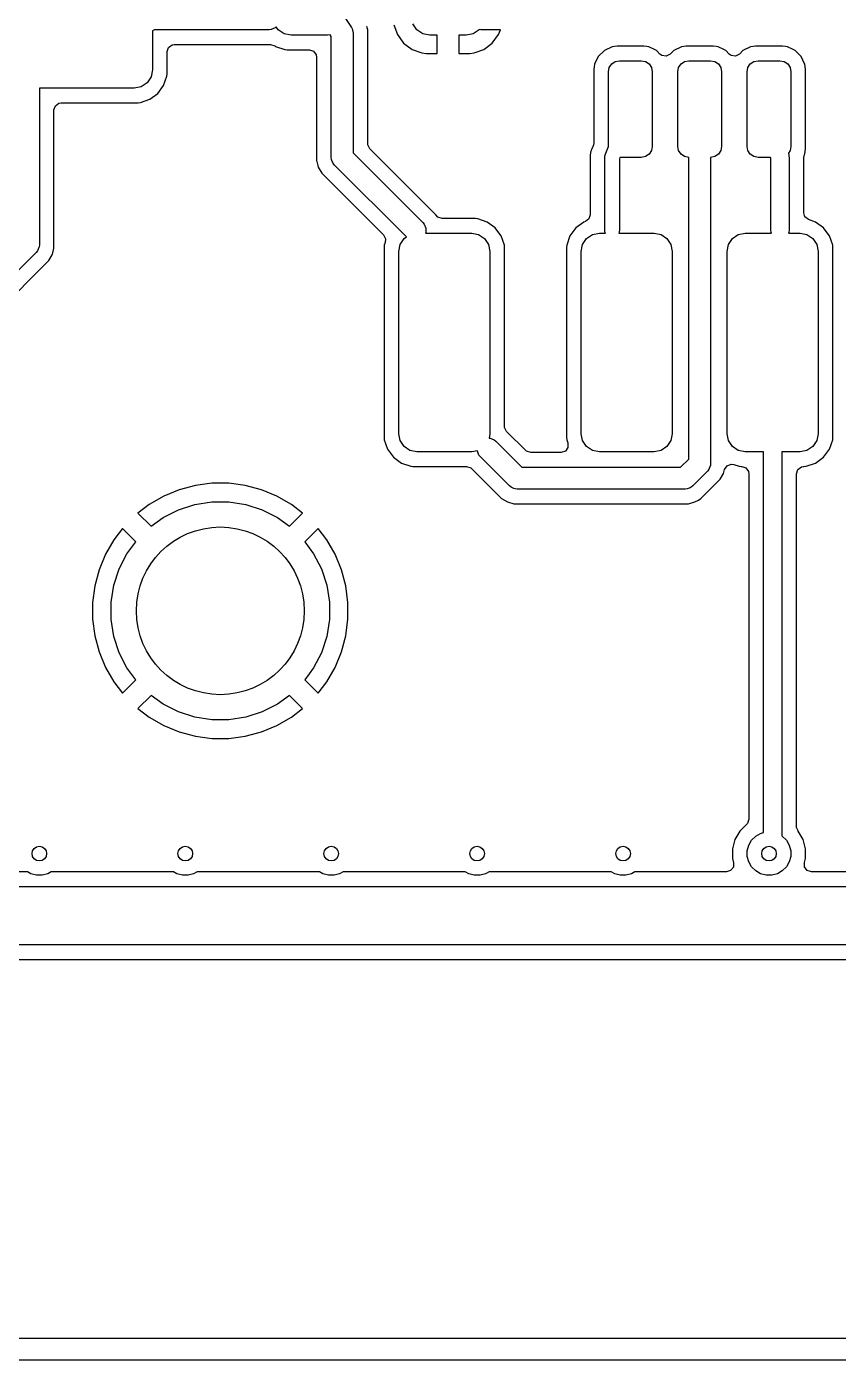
# Model space of a CAD drawing. Header units: millimetres. Extents: x 103.8 to 193.7, y -116.2 to -61.3.
# Drawn here: x 139.58 to 150.7, y -116.2 to -97.91 of the extents above; entities that cross this region are included whole.
import ezdxf

# ---------------------------------------------------------------- set-up
doc = ezdxf.new("R2010")
doc.units = ezdxf.units.MM
doc.layers.add('Edge.Cuts', color=254, linetype='CONTINUOUS', true_color=0xd0d2cd)
doc.layers.add('F.Cu', color=13, linetype='CONTINUOUS', true_color=0xc83434)

msp = doc.modelspace()

# ---------------------------------------------------------------- linework, layer by layer
at = {"layer": 'Edge.Cuts', "linetype": 'CONTINUOUS'}
msp.add_line((193.7, -116.2), (103.8, -116.2), dxfattribs=at)
at = {"layer": 'Edge.Cuts'}
msp.add_circle((142.23, -105.92), 1.15, dxfattribs=at)
at = {"layer": 'F.Cu', "linetype": 'CONTINUOUS'}
for p, q in [((143.946143, -97.794389), (144.026177, -97.918886)), ((141.329999, -97.95), (141.3, -97.962499)), ((141.3, -97.962499), (141.3, -98.499999)), ((142.9, -97.95), (141.329999, -97.95)), ((142.929264, -97.947118), (142.9, -97.95)), ((142.983336, -97.92472), (142.929264, -97.947118)), ((142.996409, -97.911646), (142.983336, -97.92472)), ((143.023223, -97.951777), (142.996409, -97.911646)), ((143.104329, -98.00597), (143.023223, -97.951777)), ((143.2, -98.025), (143.104329, -98.00597)), ((143.7, -98.025), (143.2, -98.025)), ((143.733469, -98.018342), (143.7, -98.025)), ((143.75, -98.044056), (143.733469, -98.018342)), ((143.75, -99.7), (143.75, -98.044056)), ((144.026177, -97.918886), (144.039577, -97.945061)), ((144.039577, -97.945061), (144.041967, -97.958302)), ((144.041967, -97.958302), (144.047118, -97.970736)), ((144.047118, -97.970736), (144.05, -98)), ((144.05, -98), (144.05, -99.637868)), ((144.247899, -97.937182), (144.237106, -97.903438)), ((144.247899, -97.937189), (144.247899, -97.937182)), ((144.249053, -97.943575), (144.247899, -97.937189)), ((144.249128, -97.943561), (144.249053, -97.943575)), ((144.249728, -97.947407), (144.249128, -97.943561)), ((144.249652, -97.947418), (144.249728, -97.947407)), ((144.2505, -97.953857), (144.249652, -97.947418)), ((144.2505, -97.98928), (144.2505, -97.953857)), ((144.250613, -97.994004), (144.2505, -97.98928)), ((144.2505, -98.048291), (144.251838, -98.035838)), ((144.252302, -98.029363), (144.250613, -97.994004)), ((144.251763, -98.035832), (144.252302, -98.029363)), ((144.251838, -98.035838), (144.251763, -98.035832)), ((144.606403, -97.882381), (144.656646, -98.017088)), ((144.656646, -98.017088), (144.656647, -98.01709)), ((144.656647, -98.01709), (144.742807, -98.132184)), ((144.923223, -97.951777), (144.86903, -97.870671)), ((145.004329, -98.00597), (144.923223, -97.951777)), ((145.1, -98.025), (145.004329, -98.00597)), ((145.2, -98.025), (145.1, -98.025)), ((145.2, -98.274999), (145.2, -98.025)), ((145.6, -98.025), (145.5, -98.025)), ((145.5, -98.025), (145.5, -98.274999)), ((145.695671, -98.00597), (145.6, -98.025)), ((145.776777, -97.951777), (145.695671, -98.00597)), ((145.779324, -97.947963), (145.776777, -97.951777)), ((145.8, -97.95), (145.779324, -97.947963)), ((146.068375, -97.95), (145.8, -97.95)), ((145.957192, -98.132184), (146.043352, -98.01709)), ((146.043352, -98.01709), (146.043353, -98.017088)), ((146.043353, -98.017088), (146.068375, -97.95)), ((141.5005, -98.2495), (141.519407, -98.191309)), ((141.519407, -98.191309), (141.568907, -98.155345)), ((141.568907, -98.155345), (141.5995, -98.1505)), ((141.5995, -98.1505), (142.91756, -98.1505)), ((142.91756, -98.1505), (142.975751, -98.169407)), ((142.975751, -98.169407), (142.976338, -98.169837)), ((142.976338, -98.169837), (142.987118, -98.177793)), ((142.987118, -98.177793), (143.115301, -98.222646)), ((143.115301, -98.222646), (143.145725, -98.225499)), ((143.145725, -98.225499), (143.145727, -98.2255)), ((143.145727, -98.2255), (143.145734, -98.2255)), ((143.145734, -98.2255), (143.4505, -98.2255)), ((143.4505, -98.2255), (143.508691, -98.244407)), ((144.2505, -99.51381), (144.2505, -98.048291)), ((144.742807, -98.132184), (144.742815, -98.132192)), ((144.742815, -98.132192), (144.857909, -98.218352)), ((144.857909, -98.218352), (144.857911, -98.218353)), ((144.857911, -98.218353), (144.992618, -98.268596)), ((145.707381, -98.268596), (145.842088, -98.218353)), ((145.842088, -98.218353), (145.84209, -98.218352)), ((145.84209, -98.218352), (145.957184, -98.132192)), ((145.957184, -98.132192), (145.957192, -98.132184)), ((147.598604, -98.184427), (147.493518, -98.235801)), ((147.632673, -98.179463), (147.598604, -98.184427)), ((147.66674, -98.1745), (147.632673, -98.179463)), ((148.03326, -98.1745), (147.66674, -98.1745)), ((148.074139, -98.180456), (148.03326, -98.1745)), ((148.101395, -98.184427), (148.074139, -98.180456)), ((148.179568, -98.222644), (148.101395, -98.184427)), ((148.206483, -98.235802), (148.179568, -98.222644)), ((148.548604, -98.184427), (148.443518, -98.235801)), ((148.582673, -98.179463), (148.548604, -98.184427)), ((148.61674, -98.1745), (148.582673, -98.179463)), ((148.98326, -98.1745), (148.61674, -98.1745)), ((149.024139, -98.180456), (148.98326, -98.1745)), ((149.051395, -98.184427), (149.024139, -98.180456)), ((149.129568, -98.222644), (149.051395, -98.184427)), ((149.156483, -98.235802), (149.129568, -98.222644)), ((149.498604, -98.184427), (149.393518, -98.235801)), ((149.532673, -98.179463), (149.498604, -98.184427)), ((149.56674, -98.1745), (149.532673, -98.179463)), ((149.93326, -98.1745), (149.56674, -98.1745)), ((149.974139, -98.180456), (149.93326, -98.1745)), ((150.001395, -98.184427), (149.974139, -98.180456)), ((150.079568, -98.222644), (150.001395, -98.184427)), ((150.106483, -98.235802), (150.079568, -98.222644)), ((141.5005, -98.554272), (141.5005, -98.2495)), ((143.508691, -98.244407), (143.544655, -98.293907)), ((143.544655, -98.293907), (143.5495, -98.3245)), ((143.5495, -98.3245), (143.5495, -99.746144)), ((144.992618, -98.268596), (144.992629, -98.268598)), ((144.992629, -98.268598), (145.052176, -98.275)), ((145.052176, -98.275), (145.199999, -98.275)), ((145.199999, -98.275), (145.2, -98.274999)), ((145.5, -98.274999), (145.500001, -98.275)), ((145.500001, -98.275), (145.647824, -98.275)), ((145.647824, -98.275), (145.70737, -98.268598)), ((145.70737, -98.268598), (145.707381, -98.268596)), ((147.410801, -98.318518), (147.359427, -98.423604)), ((147.493518, -98.235801), (147.410801, -98.318518)), ((147.593934, -98.418934), (147.642597, -98.386418)), ((147.642597, -98.386418), (147.7, -98.375)), ((147.7, -98.375), (148, -98.375)), ((148, -98.375), (148.057403, -98.386418)), ((148.057403, -98.386418), (148.106066, -98.418934)), ((148.254999, -98.284318), (148.206483, -98.235802)), ((148.280055, -98.302522), (148.254999, -98.284318)), ((148.340487, -98.312093), (148.280055, -98.302522)), ((148.395001, -98.284317), (148.340487, -98.312093)), ((148.443517, -98.235802), (148.395001, -98.284317)), ((148.443518, -98.235801), (148.443517, -98.235801)), ((148.443517, -98.235801), (148.443517, -98.235802)), ((148.543934, -98.418934), (148.592597, -98.386418)), ((148.592597, -98.386418), (148.65, -98.375)), ((148.65, -98.375), (148.95, -98.375)), ((148.95, -98.375), (149.007403, -98.386418)), ((149.007403, -98.386418), (149.056066, -98.418934)), ((149.204999, -98.284318), (149.156483, -98.235802)), ((149.230055, -98.302522), (149.204999, -98.284318)), ((149.290487, -98.312093), (149.230055, -98.302522)), ((149.345001, -98.284317), (149.290487, -98.312093)), ((149.393517, -98.235802), (149.345001, -98.284317)), ((149.393518, -98.235801), (149.393517, -98.235801)), ((149.393517, -98.235801), (149.393517, -98.235802)), ((149.493934, -98.418934), (149.542597, -98.386418)), ((149.542597, -98.386418), (149.6, -98.375)), ((149.6, -98.375), (149.9, -98.375)), ((149.9, -98.375), (149.957403, -98.386418)), ((149.957403, -98.386418), (150.006066, -98.418934)), ((150.189198, -98.318517), (150.106483, -98.235802)), ((150.212602, -98.366392), (150.189198, -98.318517)), ((150.232605, -98.407309), (150.212602, -98.366392)), ((150.240573, -98.423607), (150.232605, -98.407309)), ((141.28097, -98.59567), (141.226777, -98.676776)), ((141.3, -98.499999), (141.28097, -98.59567)), ((141.452793, -98.712881), (141.497646, -98.584698)), ((141.497646, -98.584698), (141.500499, -98.554272)), ((141.500499, -98.554272), (141.5005, -98.554272)), ((147.349735, -98.490131), (147.3495, -98.491743)), ((147.3495, -98.491743), (147.3495, -99.49463)), ((147.354463, -98.457673), (147.349735, -98.490131)), ((147.359427, -98.423604), (147.354463, -98.457673)), ((147.55, -98.525), (147.561418, -98.467597)), ((147.55, -99.54926), (147.55, -98.525)), ((147.561418, -98.467597), (147.593934, -98.418934)), ((148.106066, -98.418934), (148.138582, -98.467597)), ((148.138582, -98.467597), (148.15, -98.525)), ((148.15, -98.525), (148.15, -99.55)), ((148.5, -98.525), (148.511418, -98.467597)), ((148.5, -99.55), (148.5, -98.525)), ((148.511418, -98.467597), (148.543934, -98.418934)), ((149.056066, -98.418934), (149.088582, -98.467597)), ((149.088582, -98.467597), (149.1, -98.525)), ((149.1, -98.525), (149.1, -99.55)), ((149.45, -98.525), (149.461418, -98.467597)), ((149.45, -99.55), (149.45, -98.525)), ((149.461418, -98.467597), (149.493934, -98.418934)), ((150.006066, -98.418934), (150.038582, -98.467597)), ((150.038582, -98.467597), (150.05, -98.525)), ((150.05, -98.525), (150.05, -99.55)), ((150.2505, -98.49174), (150.240573, -98.423607)), ((150.2505, -99.58326), (150.2505, -98.49174)), ((141.05, -98.749999), (139.75, -98.749999)), ((139.75, -98.749999), (139.75, -100.9)), ((141.145671, -98.730969), (141.05, -98.749999)), ((141.226777, -98.676776), (141.145671, -98.730969)), ((141.37215, -98.822149), (141.452793, -98.712881)), ((139.969407, -98.991308), (140.018907, -98.955344)), ((140.018907, -98.955344), (140.0495, -98.950499)), ((140.0495, -98.950499), (141.104273, -98.950499)), ((141.104273, -98.950498), (141.134699, -98.947645)), ((141.104273, -98.950499), (141.104273, -98.950498)), ((141.134699, -98.947645), (141.262882, -98.902792)), ((141.262882, -98.902792), (141.37215, -98.822149)), ((139.9505, -99.049499), (139.969407, -98.991308)), ((139.9505, -100.946144), (139.9505, -99.049499)), ((147.3495, -99.49463), (147.343124, -99.529583)), ((144.05, -99.637868), (145.006066, -100.593934)), ((144.251719, -99.529297), (144.2505, -99.51381)), ((144.279496, -99.583814), (144.251719, -99.529297)), ((145.18047, -100.484788), (144.279496, -99.583814)), ((147.299015, -99.689988), (147.297061, -99.709654)), ((147.2995, -99.680202), (147.299015, -99.689988)), ((147.301308, -99.653687), (147.2995, -99.660434)), ((147.2995, -99.660434), (147.2995, -99.680202)), ((147.304192, -99.637872), (147.301308, -99.653687)), ((147.304882, -99.630925), (147.304192, -99.637872)), ((147.304883, -99.630921), (147.304882, -99.630925)), ((147.311865, -99.612418), (147.304883, -99.630921)), ((147.314864, -99.603098), (147.311865, -99.612418)), ((147.319978, -99.584014), (147.314864, -99.603098)), ((147.319982, -99.584004), (147.319978, -99.584014)), ((147.323472, -99.577959), (147.319982, -99.584004)), ((147.330355, -99.56342), (147.323472, -99.577959)), ((147.343124, -99.529583), (147.330355, -99.56342)), ((147.5, -99.7), (147.501413, -99.685645)), ((147.501349, -99.683625), (147.501764, -99.682079)), ((147.501413, -99.685645), (147.501349, -99.683625)), ((147.501764, -99.682079), (147.501921, -99.680491)), ((147.501921, -99.680491), (147.502693, -99.678627)), ((147.502693, -99.678627), (147.50644, -99.664694)), ((147.50644, -99.664694), (147.55, -99.54926)), ((148.057403, -99.688582), (148, -99.7)), ((148.106066, -99.656066), (148.057403, -99.688582)), ((148.138582, -99.607403), (148.106066, -99.656066)), ((148.15, -99.55), (148.138582, -99.607403)), ((148.511418, -99.607403), (148.5, -99.55)), ((148.543934, -99.656066), (148.511418, -99.607403)), ((148.592597, -99.688582), (148.543934, -99.656066)), ((148.65, -99.7), (148.592597, -99.688582)), ((149.007403, -99.688582), (148.95, -99.7)), ((149.056066, -99.656066), (149.007403, -99.688582)), ((149.088582, -99.607403), (149.056066, -99.656066)), ((149.1, -99.55), (149.088582, -99.607403)), ((149.461418, -99.607403), (149.45, -99.55)), ((149.493934, -99.656066), (149.461418, -99.607403)), ((149.542597, -99.688582), (149.493934, -99.656066)), ((149.6, -99.7), (149.542597, -99.688582)), ((150.038582, -99.607403), (150.015141, -99.642484)), ((150.015141, -99.642484), (150.021914, -99.672397)), ((150.021914, -99.672397), (150.022194, -99.67464)), ((150.022194, -99.67464), (150.022598, -99.675614)), ((150.022598, -99.675614), (150.023637, -99.68617)), ((150.023637, -99.68617), (150.024957, -99.696711)), ((150.05, -99.55), (150.038582, -99.607403)), ((150.225711, -99.700984), (150.235695, -99.66137)), ((150.235695, -99.66137), (150.240573, -99.651393)), ((150.240573, -99.651393), (150.2505, -99.58326)), ((143.5495, -99.746144), (143.552448, -99.757147)), ((143.552448, -99.757147), (143.567595, -99.813675)), ((143.567595, -99.813675), (143.573384, -99.835283)), ((143.573384, -99.835283), (143.573385, -99.835284)), ((143.573385, -99.835284), (143.573386, -99.835288)), ((143.573386, -99.835288), (143.61953, -99.915212)), ((143.752882, -99.729264), (143.75, -99.7)), ((143.759309, -99.74478), (143.752882, -99.729264)), ((143.775279, -99.783335), (143.759309, -99.74478)), ((143.793934, -99.806066), (143.775279, -99.783335)), ((144.779915, -100.792047), (143.793934, -99.806066)), ((147.297061, -99.709654), (147.297061, -99.709655)), ((147.297061, -99.709655), (147.298191, -99.716536)), ((147.298191, -99.716536), (147.2995, -99.732581)), ((147.2995, -99.732581), (147.2995, -100.486386)), ((147.5, -100.7), (147.5, -99.7)), ((147.706883, -99.7), (147.7, -99.71824)), ((147.7, -99.71824), (147.7, -100.7)), ((148, -99.7), (147.706883, -99.7)), ((148.65, -103.837868), (148.65, -99.7)), ((148.95, -99.7), (148.95, -103.9)), ((149.771836, -99.7), (149.6, -99.7)), ((149.775, -99.713973), (149.771836, -99.7)), ((149.775, -100.7), (149.775, -99.713973)), ((150.024957, -99.696711), (150.024778, -99.69775)), ((150.024778, -99.69775), (150.025, -99.7)), ((150.025, -99.7), (150.025, -100.7)), ((150.2255, -99.708309), (150.225574, -99.704477)), ((150.2255, -100.460142), (150.2255, -99.708309)), ((150.225574, -99.704477), (150.225711, -99.700984)), ((143.61953, -99.915212), (144.053814, -100.349496)), ((144.053814, -100.349496), (144.467652, -100.763334)), ((145.006066, -100.593934), (145.024721, -100.616665)), ((145.183102, -100.489346), (145.18047, -100.484788)), ((145.183478, -100.489998), (145.183102, -100.489346)), ((145.211024, -100.520593), (145.183478, -100.489998)), ((145.269215, -100.5395), (145.211024, -100.520593)), ((145.729266, -100.5395), (145.269215, -100.5395)), ((145.729274, -100.5395), (145.729266, -100.5395)), ((145.759694, -100.542353), (145.729274, -100.5395)), ((145.759703, -100.542355), (145.759694, -100.542353)), ((145.887883, -100.587207), (145.759703, -100.542355)), ((145.997144, -100.667845), (145.887883, -100.587207)), ((147.212114, -100.587208), (147.102855, -100.667845)), ((147.212118, -100.587206), (147.212114, -100.587208)), ((147.233199, -100.57983), (147.212118, -100.587206)), ((147.280593, -100.544577), (147.233199, -100.57983)), ((147.2995, -100.486386), (147.280593, -100.544577)), ((150.243121, -100.51652), (150.2255, -100.460142)), ((150.291802, -100.553586), (150.243121, -100.51652)), ((150.387883, -100.587207), (150.291802, -100.553586)), ((150.497144, -100.667845), (150.387883, -100.587207)), ((144.467652, -100.763334), (144.495429, -100.817851)), ((145.024721, -100.616665), (145.047118, -100.670737)), ((145.047118, -100.729263), (145.042671, -100.74)), ((145.042671, -100.74), (145.675, -100.74)), ((145.047118, -100.670737), (145.047118, -100.729263)), ((145.675, -100.74), (145.770671, -100.75903)), ((145.770671, -100.75903), (145.851777, -100.813223)), ((145.997146, -100.667847), (145.997144, -100.667845)), ((145.99715, -100.66785), (145.997146, -100.667847)), ((145.997152, -100.667853), (145.99715, -100.66785)), ((145.997154, -100.667855), (145.997152, -100.667853)), ((146.072625, -100.770116), (145.997154, -100.667855)), ((146.077793, -100.777118), (146.072625, -100.770116)), ((146.122646, -100.905301), (146.077793, -100.777118)), ((147.022207, -100.777116), (146.977355, -100.905296)), ((147.102845, -100.667855), (147.022207, -100.777116)), ((147.102855, -100.667845), (147.102845, -100.667855)), ((147.248223, -100.813223), (147.329329, -100.75903)), ((147.329329, -100.75903), (147.425, -100.74)), ((147.425, -100.74), (147.510409, -100.74)), ((147.501921, -100.719509), (147.5, -100.7)), ((147.510409, -100.74), (147.501921, -100.719509)), ((147.698079, -100.719509), (147.689591, -100.74)), ((147.689591, -100.74), (148.175, -100.74)), ((147.7, -100.7), (147.698079, -100.719509)), ((148.175, -100.74), (148.270671, -100.75903)), ((148.270671, -100.75903), (148.351777, -100.813223)), ((149.248223, -100.813223), (149.329329, -100.75903)), ((149.329329, -100.75903), (149.425, -100.74)), ((149.425, -100.74), (149.783869, -100.74)), ((149.777402, -100.724386), (149.775, -100.7)), ((149.783869, -100.74), (149.777402, -100.724386)), ((150.022598, -100.724386), (150.016131, -100.74)), ((150.016131, -100.74), (150.175, -100.74)), ((150.025, -100.7), (150.022598, -100.724386)), ((150.175, -100.74), (150.270671, -100.75903)), ((150.270671, -100.75903), (150.351777, -100.813223)), ((150.497146, -100.667847), (150.497144, -100.667845)), ((150.49715, -100.66785), (150.497146, -100.667847)), ((150.497152, -100.667853), (150.49715, -100.66785)), ((150.497154, -100.667855), (150.497152, -100.667853)), ((150.572625, -100.770116), (150.497154, -100.667855)), ((150.577793, -100.777118), (150.572625, -100.770116)), ((150.622646, -100.905301), (150.577793, -100.777118)), ((139.744441, -100.935727), (139.724721, -100.983335)), ((139.747118, -100.929264), (139.744441, -100.935727)), ((139.75, -100.9), (139.747118, -100.929264)), ((139.937895, -100.993186), (139.9505, -100.946144)), ((144.477353, -100.905301), (144.4745, -100.935725)), ((144.4745, -100.935725), (144.4745, -103.544274)), ((144.491093, -100.866033), (144.477353, -100.905301)), ((144.495429, -100.817851), (144.491093, -100.866033)), ((144.675, -100.99), (144.69403, -100.894329)), ((144.69403, -100.894329), (144.748223, -100.813223)), ((144.748223, -100.813223), (144.779915, -100.792047)), ((145.851777, -100.813223), (145.90597, -100.894329)), ((145.90597, -100.894329), (145.925, -100.99)), ((146.124553, -100.925637), (146.122646, -100.905301)), ((146.125499, -100.935725), (146.124553, -100.925637)), ((146.1255, -100.935727), (146.125499, -100.935725)), ((146.1255, -103.388811), (146.1255, -100.935727)), ((146.977353, -100.905305), (146.9745, -100.935725)), ((146.9745, -100.935725), (146.9745, -103.544274)), ((146.977355, -100.905296), (146.977353, -100.905305)), ((147.175, -100.99), (147.19403, -100.894329)), ((147.19403, -100.894329), (147.248223, -100.813223)), ((148.351777, -100.813223), (148.40597, -100.894329)), ((148.40597, -100.894329), (148.425, -100.99)), ((149.175, -100.99), (149.19403, -100.894329)), ((149.19403, -100.894329), (149.248223, -100.813223)), ((150.351777, -100.813223), (150.40597, -100.894329)), ((150.40597, -100.894329), (150.425, -100.99)), ((150.624553, -100.925637), (150.622646, -100.905301)), ((150.625499, -100.935725), (150.624553, -100.925637)), ((150.6255, -100.935727), (150.625499, -100.935725)), ((150.6255, -100.942175), (150.6255, -100.935727)), ((150.6255, -103.537824), (150.6255, -100.942175)), ((139.706066, -101.006066), (137.217192, -103.494939)), ((137.404489, -103.591191), (139.88047, -101.115212)), ((139.724721, -100.983335), (139.706066, -101.006066)), ((139.88047, -101.115212), (139.926614, -101.035288)), ((139.926614, -101.035288), (139.937895, -100.993186)), ((144.675, -103.49), (144.675, -100.99)), ((145.925, -100.99), (145.925, -103.49)), ((147.175, -103.49), (147.175, -100.99)), ((148.425, -100.99), (148.425, -103.49)), ((149.175, -103.49), (149.175, -100.99)), ((150.425, -100.99), (150.425, -103.49)), ((144.69403, -103.585671), (144.675, -103.49)), ((145.925, -103.49), (145.912492, -103.552882)), ((146.126719, -103.404298), (146.1255, -103.388811)), ((146.154496, -103.458814), (146.126719, -103.404298)), ((146.416184, -103.720503), (146.154496, -103.458814)), ((147.19403, -103.585671), (147.175, -103.49)), ((148.425, -103.49), (148.40597, -103.585671)), ((149.19403, -103.585671), (149.175, -103.49)), ((150.425, -103.49), (150.40597, -103.585671)), ((144.4745, -103.544274), (144.477353, -103.574694)), ((144.477353, -103.574694), (144.477355, -103.574703)), ((144.477355, -103.574703), (144.522207, -103.702883)), ((144.522207, -103.702883), (144.602845, -103.812144)), ((144.748223, -103.666777), (144.69403, -103.585671)), ((144.829329, -103.72097), (144.748223, -103.666777)), ((145.912492, -103.552882), (145.929263, -103.552882)), ((145.929263, -103.552882), (145.983335, -103.575279)), ((145.983335, -103.575279), (146.006066, -103.593934)), ((146.006066, -103.593934), (146.362132, -103.95)), ((146.993809, -103.678972), (146.958965, -103.729267)), ((146.9745, -103.544274), (146.977353, -103.574694)), ((146.977353, -103.574694), (146.977355, -103.574703)), ((146.977355, -103.574703), (146.992436, -103.617802)), ((146.992436, -103.617802), (146.993809, -103.678972)), ((147.248223, -103.666777), (147.19403, -103.585671)), ((147.329329, -103.72097), (147.248223, -103.666777)), ((148.351777, -103.666777), (148.270671, -103.72097)), ((148.40597, -103.585671), (148.351777, -103.666777)), ((149.248223, -103.666777), (149.19403, -103.585671)), ((149.329329, -103.72097), (149.248223, -103.666777)), ((150.351777, -103.666777), (150.270671, -103.72097)), ((150.40597, -103.585671), (150.351777, -103.666777)), ((150.49715, -103.81215), (150.577793, -103.702882)), ((150.577793, -103.702882), (150.622646, -103.574699)), ((150.622646, -103.574699), (150.625499, -103.544273)), ((150.625499, -103.544273), (150.6255, -103.544273)), ((150.6255, -103.544273), (150.6255, -103.537824)), ((144.602845, -103.812144), (144.602847, -103.812146)), ((144.602847, -103.812146), (144.60285, -103.81215)), ((144.60285, -103.81215), (144.602853, -103.812152)), ((144.602853, -103.812152), (144.602855, -103.812154)), ((144.602855, -103.812154), (144.712116, -103.892792)), ((144.712116, -103.892792), (144.712117, -103.892792)), ((144.712117, -103.892792), (144.712118, -103.892793)), ((144.712118, -103.892793), (144.840301, -103.937646)), ((144.925, -103.74), (144.829329, -103.72097)), ((145.675, -103.74), (144.925, -103.74)), ((145.752882, -103.724508), (145.675, -103.74)), ((145.752882, -103.729263), (145.752882, -103.724508)), ((145.775279, -103.783335), (145.752882, -103.729263)), ((145.793934, -103.806066), (145.775279, -103.783335)), ((146.193934, -104.206066), (145.793934, -103.806066)), ((146.427997, -103.730593), (146.416184, -103.720503)), ((146.486188, -103.7495), (146.427997, -103.730593)), ((146.898992, -103.7495), (146.486188, -103.7495)), ((146.901213, -103.749475), (146.898992, -103.7495)), ((146.958965, -103.729267), (146.901213, -103.749475)), ((147.425, -103.74), (147.329329, -103.72097)), ((148.175, -103.74), (147.425, -103.74)), ((148.270671, -103.72097), (148.175, -103.74)), ((148.537868, -103.95), (148.65, -103.837868)), ((148.95, -103.9), (148.947118, -103.929264)), ((149.425, -103.74), (149.329329, -103.72097)), ((149.675, -103.74), (149.425, -103.74)), ((149.675, -108.96217), (149.675, -103.74)), ((150.175, -103.74), (149.925, -103.74)), ((149.925, -103.74), (149.925, -109.007589)), ((150.270671, -103.72097), (150.175, -103.74)), ((150.259699, -103.937646), (150.387882, -103.892793)), ((150.387882, -103.892793), (150.49715, -103.81215)), ((144.840301, -103.937646), (144.870725, -103.940499)), ((144.870725, -103.940499), (144.870727, -103.9405)), ((144.870727, -103.9405), (144.870734, -103.9405)), ((144.870734, -103.9405), (145.603811, -103.9405)), ((145.603811, -103.9405), (145.662002, -103.959407)), ((145.662002, -103.959407), (145.673814, -103.969496)), ((145.673814, -103.969496), (146.01953, -104.315211)), ((146.362132, -103.95), (148.537868, -103.95)), ((148.906066, -104.006066), (148.706066, -104.206066)), ((148.924721, -103.983335), (148.906066, -104.006066)), ((148.945424, -103.933353), (148.924721, -103.983335)), ((148.947118, -103.929264), (148.945424, -103.933353)), ((149.08047, -104.115212), (149.126614, -104.035288)), ((149.126614, -104.035288), (149.141237, -103.980713)), ((149.141237, -103.980713), (149.17456, -103.9294)), ((149.17456, -103.9294), (149.231681, -103.907473)), ((149.231681, -103.907473), (149.26956, -103.912892)), ((149.26956, -103.912892), (149.340301, -103.937646)), ((149.340301, -103.937646), (149.370725, -103.940499)), ((149.370725, -103.940499), (149.370727, -103.9405)), ((149.370727, -103.9405), (149.370734, -103.9405)), ((149.370734, -103.9405), (149.3755, -103.9405)), ((149.3755, -103.9405), (149.433691, -103.959407)), ((149.433691, -103.959407), (149.469655, -104.008907)), ((149.469655, -104.008907), (149.4745, -104.0395)), ((149.4745, -104.0395), (149.4745, -108.776679)), ((150.1255, -104.0395), (150.144407, -103.981309)), ((150.1255, -108.876678), (150.1255, -104.0395)), ((150.144407, -103.981309), (150.193907, -103.945345)), ((150.193907, -103.945345), (150.2245, -103.9405)), ((150.2245, -103.9405), (150.229273, -103.9405)), ((150.229273, -103.940499), (150.259699, -103.937646)), ((150.229273, -103.9405), (150.229273, -103.940499)), ((141.666268, -104.259319), (141.454341, -104.347101)), ((141.666281, -104.259315), (141.666268, -104.259319)), ((141.887861, -104.199942), (141.666281, -104.259315)), ((141.887866, -104.199942), (141.887861, -104.199942)), ((142.115297, -104.17), (141.887866, -104.199942)), ((142.344702, -104.17), (142.115297, -104.17)), ((142.572136, -104.199942), (142.344702, -104.17)), ((142.793718, -104.259315), (142.572136, -104.199942)), ((142.793731, -104.259319), (142.793718, -104.259315)), ((143.005658, -104.347101), (142.793731, -104.259319)), ((146.216664, -104.224721), (146.193934, -104.206066)), ((146.254899, -104.240557), (146.216664, -104.224721)), ((146.270736, -104.247118), (146.254899, -104.240557)), ((146.3, -104.25), (146.270736, -104.247118)), ((148.6, -104.25), (146.3, -104.25)), ((148.629264, -104.247118), (148.6, -104.25)), ((148.667951, -104.231093), (148.629264, -104.247118)), ((148.683335, -104.224721), (148.667951, -104.231093)), ((148.706066, -104.206066), (148.683335, -104.224721)), ((148.815212, -104.38047), (149.08047, -104.115212)), ((141.454341, -104.347101), (141.255662, -104.461808)), ((141.879832, -104.461445), (142.112311, -104.424624)), ((142.112311, -104.424624), (142.347689, -104.424624)), ((142.347689, -104.424624), (142.580168, -104.461445)), ((143.204332, -104.461805), (143.005658, -104.347101)), ((146.01953, -104.315211), (146.019531, -104.315213)), ((146.019531, -104.315213), (146.084787, -104.380468)), ((146.084787, -104.380468), (146.084789, -104.38047)), ((146.084789, -104.38047), (146.084791, -104.380471)), ((146.084791, -104.380471), (146.164712, -104.426614)), ((146.164712, -104.426614), (146.253856, -104.4505)), ((148.646144, -104.4505), (148.735288, -104.426614)), ((148.735288, -104.426614), (148.73532, -104.426595)), ((148.73532, -104.426595), (148.73535, -104.426588)), ((148.73535, -104.426588), (148.735418, -104.42656)), ((148.735409, -104.426545), (148.781481, -104.399944)), ((148.735418, -104.42656), (148.735409, -104.426545)), ((148.781481, -104.399944), (148.815212, -104.38047)), ((141.255662, -104.461808), (141.101915, -104.579782)), ((141.101915, -104.579782), (141.282294, -104.760161)), ((141.446252, -104.64104), (141.655975, -104.534181)), ((141.655975, -104.534181), (141.879832, -104.461445)), ((142.580168, -104.461445), (142.804025, -104.534181)), ((142.804025, -104.534181), (143.013748, -104.64104)), ((143.177704, -104.760161), (143.358083, -104.579783)), ((143.358083, -104.579783), (143.204332, -104.461805)), ((146.253856, -104.4505), (146.253858, -104.4505)), ((146.253858, -104.4505), (148.646143, -104.4505)), ((148.646143, -104.4505), (148.646144, -104.4505)), ((140.889782, -104.791915), (140.771808, -104.945662)), ((141.070161, -104.972294), (140.889782, -104.791915)), ((141.282294, -104.760161), (141.446252, -104.64104)), ((143.013748, -104.64104), (143.177704, -104.760161)), ((143.570215, -104.791915), (143.389836, -104.972293)), ((143.688194, -104.945667), (143.570215, -104.791915)), ((140.771808, -104.945662), (140.657101, -105.144341)), ((140.95104, -105.136252), (141.070161, -104.972294)), ((143.389836, -104.972293), (143.50896, -105.136252)), ((143.802898, -105.144341), (143.688194, -104.945667)), ((140.657101, -105.144341), (140.569319, -105.356268)), ((140.844181, -105.345975), (140.95104, -105.136252)), ((143.50896, -105.136252), (143.615819, -105.345975)), ((143.89068, -105.356268), (143.802898, -105.144341)), ((140.569315, -105.356281), (140.509942, -105.577861)), ((140.569319, -105.356268), (140.569315, -105.356281)), ((140.771445, -105.569832), (140.844181, -105.345975)), ((143.615819, -105.345975), (143.688555, -105.569832)), ((143.890684, -105.356281), (143.89068, -105.356268)), ((143.950057, -105.577861), (143.890684, -105.356281)), ((140.509942, -105.577866), (140.48, -105.805297)), ((140.509942, -105.577861), (140.509942, -105.577866)), ((140.734624, -105.802311), (140.771445, -105.569832)), ((143.688555, -105.569832), (143.725376, -105.802311)), ((143.950057, -105.577866), (143.950057, -105.577861)), ((143.979999, -105.805297), (143.950057, -105.577866)), ((140.48, -105.805297), (140.48, -106.034702)), ((140.734624, -106.037689), (140.734624, -105.802311)), ((143.725376, -105.802311), (143.725376, -106.037689)), ((143.98, -105.8053), (143.979999, -105.805297)), ((143.98, -106.0347), (143.98, -105.8053)), ((140.48, -106.034702), (140.509942, -106.262133)), ((140.771445, -106.270168), (140.734624, -106.037689)), ((143.725376, -106.037689), (143.688555, -106.270168)), ((143.950057, -106.262133), (143.979999, -106.034702)), ((143.979999, -106.034702), (143.98, -106.0347)), ((140.509942, -106.262133), (140.509942, -106.262138)), ((140.509942, -106.262138), (140.569315, -106.483718)), ((140.844181, -106.494025), (140.771445, -106.270168)), ((143.688555, -106.270168), (143.615819, -106.494025)), ((143.890684, -106.483718), (143.950057, -106.262138)), ((143.950057, -106.262138), (143.950057, -106.262133)), ((140.569315, -106.483718), (140.569319, -106.483731)), ((140.569319, -106.483731), (140.657101, -106.695658)), ((140.95104, -106.703748), (140.844181, -106.494025)), ((143.615819, -106.494025), (143.50896, -106.703748)), ((143.802898, -106.695658), (143.89068, -106.483731)), ((143.89068, -106.483731), (143.890684, -106.483718)), ((140.657101, -106.695658), (140.771805, -106.894332)), ((141.07016, -106.867703), (140.95104, -106.703748)), ((143.50896, -106.703748), (143.389838, -106.867705)), ((143.688188, -106.894342), (143.802898, -106.695658)), ((140.771805, -106.894332), (140.889782, -107.048082)), ((140.889782, -107.048082), (141.07016, -106.867703)), ((143.389838, -106.867705), (143.570216, -107.048083)), ((143.570216, -107.048083), (143.688188, -106.894342)), ((141.282293, -107.079837), (141.101915, -107.260216)), ((141.446252, -107.19896), (141.282293, -107.079837)), ((143.177705, -107.079838), (143.013748, -107.19896)), ((143.358083, -107.260216), (143.177705, -107.079838)), ((141.101915, -107.260216), (141.255667, -107.378194)), ((141.655975, -107.305819), (141.446252, -107.19896)), ((141.879832, -107.378555), (141.655975, -107.305819)), ((142.804025, -107.305819), (142.580168, -107.378555)), ((143.013748, -107.19896), (142.804025, -107.305819)), ((143.204342, -107.378188), (143.358083, -107.260216)), ((141.255667, -107.378194), (141.454341, -107.492898)), ((141.454341, -107.492898), (141.666268, -107.58068)), ((142.112311, -107.415376), (141.879832, -107.378555)), ((142.347689, -107.415376), (142.112311, -107.415376)), ((142.580168, -107.378555), (142.347689, -107.415376)), ((142.793731, -107.58068), (143.005658, -107.492898)), ((143.005658, -107.492898), (143.204342, -107.378188)), ((141.666268, -107.58068), (141.666281, -107.580684)), ((141.666281, -107.580684), (141.887863, -107.640057)), ((141.887863, -107.640057), (142.115297, -107.669999)), ((142.115297, -107.669999), (142.1153, -107.67)), ((142.1153, -107.67), (142.3447, -107.67)), ((142.3447, -107.67), (142.344702, -107.669999)), ((142.344702, -107.669999), (142.572133, -107.640057)), ((142.572133, -107.640057), (142.572138, -107.640057)), ((142.572138, -107.640057), (142.793718, -107.580684)), ((142.793718, -107.580684), (142.793731, -107.58068)), ((149.455593, -108.83487), (149.445504, -108.846683)), ((149.4745, -108.776679), (149.455593, -108.83487)), ((149.349496, -108.94269), (149.283609, -109.056809)), ((149.349497, -108.942689), (149.349496, -108.94269)), ((149.376531, -108.915655), (149.349497, -108.942689)), ((149.442686, -108.8495), (149.376531, -108.915655)), ((149.442688, -108.849498), (149.442686, -108.8495)), ((149.445504, -108.846683), (149.442688, -108.849498)), ((149.511994, -109.067372), (149.567372, -109.011994)), ((149.567372, -109.011994), (149.635195, -108.972836)), ((149.635195, -108.972836), (149.675, -108.96217)), ((149.925, -109.007589), (149.932628, -109.011994)), ((149.932628, -109.011994), (149.988006, -109.067372)), ((150.126706, -108.892082), (150.1255, -108.876678)), ((150.148901, -108.935735), (150.126706, -108.892082)), ((150.146551, -108.93754), (150.148901, -108.935735)), ((150.150503, -108.94269), (150.146551, -108.93754)), ((150.21639, -109.056809), (150.150503, -108.94269)), ((149.283609, -109.056809), (149.2495, -109.184109)), ((149.2495, -109.184109), (149.2495, -109.315891)), ((149.452567, -109.210842), (149.472836, -109.135195)), ((149.472836, -109.135195), (149.511994, -109.067372)), ((149.988006, -109.067372), (150.027164, -109.135195)), ((150.027164, -109.135195), (150.047433, -109.210842)), ((150.21639, -109.056811), (150.21639, -109.056809)), ((150.216392, -109.056814), (150.21639, -109.056811)), ((150.2505, -109.184108), (150.216392, -109.056814)), ((150.2505, -109.315892), (150.2505, -109.184108)), ((149.2495, -109.315891), (149.265305, -109.374878)), ((149.265305, -109.374878), (149.262102, -109.435979)), ((149.452567, -109.289158), (149.452567, -109.210842)), ((149.472836, -109.364805), (149.452567, -109.289158)), ((149.511994, -109.432628), (149.472836, -109.364805)), ((150.027164, -109.364805), (149.988006, -109.432628)), ((150.047433, -109.289158), (150.027164, -109.364805)), ((150.047433, -109.210842), (150.047433, -109.289158)), ((150.234695, -109.374878), (150.235857, -109.370538)), ((150.236167, -109.431093), (150.234695, -109.374878)), ((150.235857, -109.370538), (150.2505, -109.315892)), ((139.58728, -109.4995), (137.91272, -109.4995)), ((139.635195, -109.527164), (139.58728, -109.4995)), ((139.710842, -109.547433), (139.635195, -109.527164)), ((139.789158, -109.547433), (139.710842, -109.547433)), ((139.864805, -109.527164), (139.789158, -109.547433)), ((139.91272, -109.4995), (139.864805, -109.527164)), ((141.58728, -109.4995), (139.91272, -109.4995)), ((141.635195, -109.527164), (141.58728, -109.4995)), ((141.710842, -109.547433), (141.635195, -109.527164)), ((141.789158, -109.547433), (141.710842, -109.547433)), ((141.864805, -109.527164), (141.789158, -109.547433)), ((141.91272, -109.4995), (141.864805, -109.527164)), ((143.58728, -109.4995), (141.91272, -109.4995)), ((143.635195, -109.527164), (143.58728, -109.4995)), ((143.710842, -109.547433), (143.635195, -109.527164)), ((143.789158, -109.547433), (143.710842, -109.547433)), ((143.864805, -109.527164), (143.789158, -109.547433)), ((143.91272, -109.4995), (143.864805, -109.527164)), ((145.58728, -109.4995), (143.91272, -109.4995)), ((145.635195, -109.527164), (145.58728, -109.4995)), ((145.710842, -109.547433), (145.635195, -109.527164)), ((145.789158, -109.547433), (145.710842, -109.547433)), ((145.864805, -109.527164), (145.789158, -109.547433)), ((145.91272, -109.4995), (145.864805, -109.527164)), ((147.58728, -109.4995), (145.91272, -109.4995)), ((147.635195, -109.527164), (147.58728, -109.4995)), ((147.710842, -109.547433), (147.635195, -109.527164)), ((147.789158, -109.547433), (147.710842, -109.547433)), ((147.864805, -109.527164), (147.789158, -109.547433)), ((147.91272, -109.4995), (147.864805, -109.527164)), ((149.169678, -109.4995), (147.91272, -109.4995)), ((149.223597, -109.483529), (149.169678, -109.4995)), ((149.262102, -109.435979), (149.223597, -109.483529)), ((149.567372, -109.488006), (149.511994, -109.432628)), ((149.635195, -109.527164), (149.567372, -109.488006)), ((149.710842, -109.547433), (149.635195, -109.527164)), ((149.789158, -109.547433), (149.710842, -109.547433)), ((149.864805, -109.527164), (149.789158, -109.547433)), ((149.932628, -109.488006), (149.864805, -109.527164)), ((149.988006, -109.432628), (149.932628, -109.488006)), ((150.272131, -109.480593), (150.236167, -109.431093)), ((150.330322, -109.4995), (150.272131, -109.480593)), ((151.58728, -109.4995), (150.330322, -109.4995)), ((135.465685, -109.7), (152.034314, -109.7)), ((152.2, -110.5), (135.3, -110.5)), ((135.220943, -110.7005), (152.114864, -110.7005)), ((193.3005, -115.8995), (104.1995, -115.8995))]:
    msp.add_line(p, q, dxfattribs=at)
at = {"layer": 'F.Cu'}
for centre, radius in [((142.23, -105.92), 1.15), ((142.23, -105.92), 1.15), ((139.75, -109.25), 0.1), ((139.75, -109.25), 0.1), ((141.75, -109.25), 0.1), ((141.75, -109.25), 0.1), ((143.75, -109.25), 0.1), ((143.75, -109.25), 0.1), ((145.75, -109.25), 0.1), ((145.75, -109.25), 0.1), ((147.75, -109.25), 0.1), ((147.75, -109.25), 0.1), ((149.75, -109.25), 0.1), ((149.75, -109.25), 0.1)]:
    msp.add_circle(centre, radius, dxfattribs=at)

doc.saveas('drawing.dxf')
